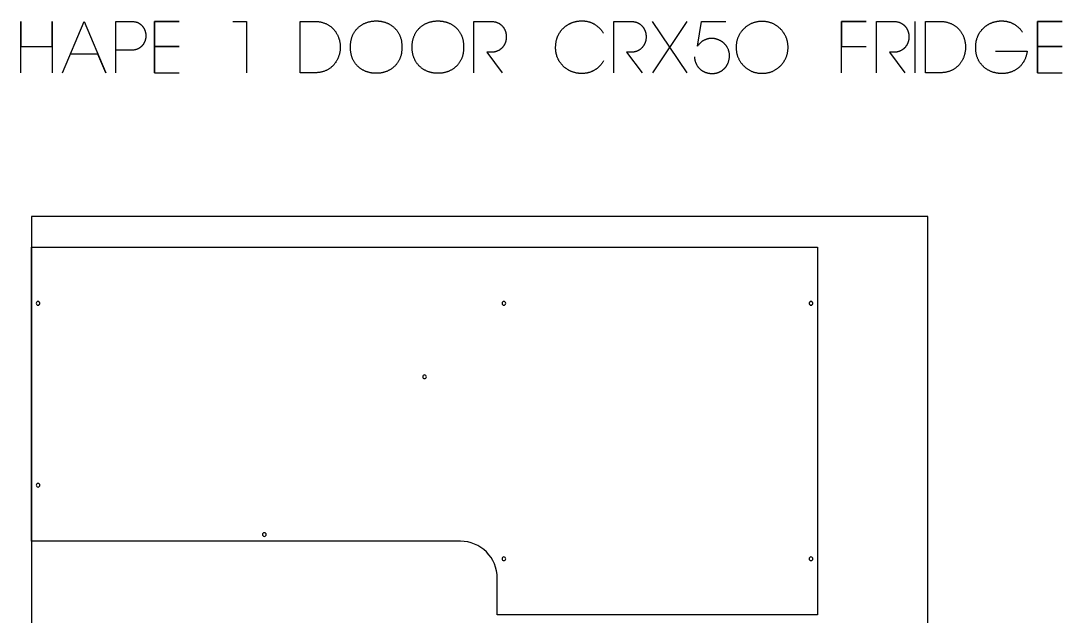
# Model space of a CAD drawing. Extents: x -767 to 5144, y -506 to 2808.
# Drawn here: x 3726 to 5144, y 1896 to 2706 of the extents above; entities that cross this region are included whole.
import ezdxf

# ---------------------------------------------------------------- set-up
doc = ezdxf.new("R2010")
doc.units = 0
doc.layers.add('LAYER_1', color=18, linetype='CONTINUOUS')
doc.layers.add('T5_LOGOLAYER_21', color=18, linetype='CONTINUOUS')

msp = doc.modelspace()

# ---------------------------------------------------------------- linework, layer by layer
at = {"layer": 'LAYER_1'}
msp.add_lwpolyline([(3740.9, 0), (4960.9, 0), (4960.9, 2440), (3740.9, 2440)], close=True, dxfattribs=at)
for points in [[(3749.9, 2324.3, 0.414214), (3747.4, 2321.8, 0.414214), (3749.9, 2319.3, 0.414214), (3752.4, 2321.8, 0.414214)], [(4383.9, 2324.3, 0.414214), (4381.4, 2321.8, 0.414214), (4383.9, 2319.3, 0.414214), (4386.4, 2321.8, 0.414214)], [(4801.9, 2324.3, 0.414214), (4799.4, 2321.8, 0.414214), (4801.9, 2319.3, 0.414214), (4804.4, 2321.8, 0.414214)], [(4275.9, 2224.3, 0.414214), (4273.4, 2221.8, 0.414214), (4275.9, 2219.3, 0.414214), (4278.4, 2221.8, 0.414214)], [(3749.9, 2076.7, 0.414214), (3747.4, 2074.2, 0.414214), (3749.9, 2071.7, 0.414214), (3752.4, 2074.2, 0.414214)], [(4057.9, 2009.5, 0.414214), (4055.4, 2007, 0.414214), (4057.9, 2004.5, 0.414214), (4060.4, 2007, 0.414214)], [(4383.9, 1976.7, 0.414214), (4381.4, 1974.2, 0.414214), (4383.9, 1971.7, 0.414214), (4386.4, 1974.2, 0.414214)], [(4801.9, 1976.7, 0.414214), (4799.4, 1974.2, 0.414214), (4801.9, 1971.7, 0.414214), (4804.4, 1974.2, 0.414214)]]:
    msp.add_lwpolyline(points, format="xyb", close=True, dxfattribs=at)
at = {"layer": 'T5_LOGOLAYER_21'}
for points in [[(3726.5, 2635.5), (3726.5, 2705.5), (3726.5, 2671.2), (3769.2, 2671.2), (3769.2, 2705.5), (3769.2, 2635.5)], [(3783.2, 2635.5), (3812.6, 2705.5), (3842, 2635.5), (3831.5, 2660.7), (3794.4, 2660.7)], [(3856, 2635.5), (3856, 2705.5), (3877, 2705.5), (3877.6, 2705.5), (3878.2, 2705.4), (3878.8, 2705.4), (3879.4, 2705.4), (3879.9, 2705.3), (3880.5, 2705.2), (3881, 2705.1), (3881.6, 2705), (3882.1, 2704.9), (3882.6, 2704.8), (3883.1, 2704.7), (3883.6, 2704.5), (3884.1, 2704.3), (3884.6, 2704.2), (3885.1, 2704), (3885.6, 2703.8), (3886, 2703.6), (3886.5, 2703.4), (3886.9, 2703.1), (3887.3, 2702.9), (3887.7, 2702.6), (3888.1, 2702.4), (3888.5, 2702.1), (3888.9, 2701.9), (3889.3, 2701.6), (3889.7, 2701.3), (3890, 2701), (3890.4, 2700.7), (3890.7, 2700.3), (3891.1, 2700), (3891.4, 2699.7), (3891.7, 2699.3), (3892, 2699), (3892.3, 2698.6), (3892.6, 2698.3), (3892.8, 2697.9), (3893.1, 2697.5), (3893.4, 2697.2), (3893.6, 2696.8), (3893.8, 2696.4), (3894.1, 2696), (3894.3, 2695.6), (3894.5, 2695.2), (3894.7, 2694.8), (3894.9, 2694.3), (3895, 2693.9), (3895.2, 2693.5), (3895.4, 2693.1), (3895.5, 2692.6), (3895.6, 2692.2), (3895.8, 2691.8), (3895.9, 2691.3), (3896, 2690.9), (3896.1, 2690.4), (3896.2, 2690), (3896.3, 2689.5), (3896.4, 2689.1), (3896.4, 2688.6), (3896.5, 2688.2), (3896.5, 2687.7), (3896.5, 2687.2), (3896.6, 2686.8), (3896.6, 2686.3), (3896.6, 2685.9), (3896.6, 2685.4), (3896.6, 2685), (3896.5, 2684.5), (3896.5, 2684), (3896.5, 2683.6), (3896.4, 2683.1), (3896.4, 2682.7), (3896.3, 2682.2), (3896.2, 2681.8), (3896.1, 2681.3), (3896, 2680.9), (3895.9, 2680.4), (3895.8, 2680), (3895.6, 2679.5), (3895.5, 2679.1), (3895.4, 2678.7), (3895.2, 2678.2), (3895, 2677.8), (3894.9, 2677.4), (3894.7, 2677), (3894.5, 2676.6), (3894.3, 2676.2), (3894.1, 2675.8), (3893.8, 2675.4), (3893.6, 2675), (3893.4, 2674.6), (3893.1, 2674.2), (3892.8, 2673.8), (3892.6, 2673.5), (3892.3, 2673.1), (3892, 2672.7), (3891.7, 2672.4), (3891.4, 2672.1), (3891.1, 2671.7), (3890.7, 2671.4), (3890.4, 2671.1), (3890, 2670.8), (3889.7, 2670.5), (3889.3, 2670.2), (3888.9, 2669.9), (3888.5, 2669.6), (3888.1, 2669.3), (3887.7, 2669.1), (3887.3, 2668.8), (3886.9, 2668.6), (3886.5, 2668.4), (3886, 2668.2), (3885.6, 2668), (3885.1, 2667.8), (3884.6, 2667.6), (3884.1, 2667.4), (3883.6, 2667.2), (3883.1, 2667.1), (3882.6, 2666.9), (3882.1, 2666.8), (3881.6, 2666.7), (3881, 2666.6), (3880.5, 2666.5), (3879.9, 2666.4), (3879.4, 2666.4), (3878.8, 2666.3), (3878.2, 2666.3), (3877.6, 2666.3), (3877, 2666.3), (3856, 2666.3)], [(3908.5, 2635.5), (3908.5, 2705.5), (3942.1, 2705.5), (3908.5, 2705.5), (3908.5, 2671.2), (3942.1, 2671.2), (3908.5, 2671.2), (3908.5, 2635.5), (3942.1, 2635.5)], [(4014.9, 2705.5), (4033.8, 2705.5), (4033.8, 2635.5)], [(4343.1, 2635.5), (4343.1, 2705.5), (4366.2, 2705.5), (4366.9, 2705.5), (4367.5, 2705.4), (4368.2, 2705.4), (4368.8, 2705.3), (4369.4, 2705.3), (4370, 2705.2), (4370.6, 2705.1), (4371.2, 2705), (4371.7, 2704.9), (4372.3, 2704.7), (4372.8, 2704.6), (4373.4, 2704.4), (4373.9, 2704.3), (4374.4, 2704.1), (4374.9, 2703.9), (4375.4, 2703.7), (4375.9, 2703.4), (4376.4, 2703.2), (4376.9, 2703), (4377.3, 2702.7), (4377.8, 2702.4), (4378.2, 2702.2), (4378.6, 2701.9), (4379, 2701.6), (4379.4, 2701.3), (4379.8, 2701), (4380.2, 2700.7), (4380.6, 2700.3), (4381, 2700), (4381.3, 2699.6), (4381.7, 2699.3), (4382, 2698.9), (4382.3, 2698.5), (4382.6, 2698.2), (4382.9, 2697.8), (4383.2, 2697.4), (4383.5, 2697), (4383.8, 2696.6), (4384, 2696.1), (4384.3, 2695.7), (4384.5, 2695.3), (4384.8, 2694.9), (4385, 2694.4), (4385.2, 2694), (4385.4, 2693.5), (4385.6, 2693.1), (4385.8, 2692.6), (4385.9, 2692.2), (4386.1, 2691.7), (4386.2, 2691.2), (4386.4, 2690.8), (4386.5, 2690.3), (4386.6, 2689.8), (4386.7, 2689.4), (4386.8, 2688.9), (4386.9, 2688.4), (4387, 2687.9), (4387.1, 2687.4), (4387.1, 2686.9), (4387.2, 2686.4), (4387.2, 2685.9), (4387.2, 2685.5), (4387.2, 2685), (4387.2, 2684.5), (4387.2, 2684), (4387.2, 2683.5), (4387.2, 2683), (4387.2, 2682.5), (4387.1, 2682), (4387.1, 2681.5), (4387, 2681), (4386.9, 2680.6), (4386.8, 2680.1), (4386.7, 2679.6), (4386.6, 2679.1), (4386.5, 2678.6), (4386.4, 2678.2), (4386.2, 2677.7), (4386.1, 2677.2), (4385.9, 2676.8), (4385.8, 2676.3), (4385.6, 2675.8), (4385.4, 2675.4), (4385.2, 2674.9), (4385, 2674.5), (4384.8, 2674.1), (4384.5, 2673.6), (4384.3, 2673.2), (4384, 2672.8), (4383.8, 2672.4), (4383.5, 2672), (4383.2, 2671.6), (4382.9, 2671.2), (4382.6, 2670.8), (4382.3, 2670.4), (4382, 2670), (4381.7, 2669.7), (4381.3, 2669.3), (4381, 2669), (4380.6, 2668.6), (4380.2, 2668.3), (4379.8, 2668), (4379.4, 2667.6), (4379, 2667.3), (4378.6, 2667), (4378.2, 2666.8), (4377.8, 2666.5), (4377.3, 2666.2), (4376.9, 2666), (4376.4, 2665.7), (4375.9, 2665.5), (4375.4, 2665.3), (4374.9, 2665.1), (4374.4, 2664.9), (4373.9, 2664.7), (4373.4, 2664.5), (4372.8, 2664.3), (4372.3, 2664.2), (4371.7, 2664.1), (4371.2, 2663.9), (4370.6, 2663.8), (4370, 2663.7), (4369.4, 2663.7), (4368.8, 2663.6), (4368.2, 2663.5), (4367.5, 2663.5), (4366.9, 2663.5), (4366.2, 2663.5), (4360.6, 2663.5), (4381.6, 2635.5)], [(4519.5, 2651.6), (4519.1, 2650.8), (4518.6, 2650.1), (4518.2, 2649.5), (4517.7, 2648.8), (4517.2, 2648.1), (4516.7, 2647.5), (4516.2, 2646.9), (4515.7, 2646.3), (4515.2, 2645.7), (4514.7, 2645.1), (4514.1, 2644.5), (4513.6, 2644), (4513, 2643.5), (4512.4, 2642.9), (4511.9, 2642.4), (4511.3, 2642), (4510.7, 2641.5), (4510.1, 2641.1), (4509.5, 2640.6), (4508.9, 2640.2), (4508.3, 2639.8), (4507.7, 2639.4), (4507.1, 2639), (4506.4, 2638.7), (4505.8, 2638.3), (4505.2, 2638), (4504.5, 2637.7), (4503.9, 2637.4), (4503.2, 2637.1), (4502.6, 2636.9), (4501.9, 2636.6), (4501.2, 2636.4), (4500.6, 2636.1), (4499.9, 2635.9), (4499.2, 2635.7), (4498.5, 2635.6), (4497.9, 2635.4), (4497.2, 2635.2), (4496.5, 2635.1), (4495.8, 2635), (4495.1, 2634.9), (4494.4, 2634.8), (4493.8, 2634.7), (4493.1, 2634.6), (4492.4, 2634.6), (4491.7, 2634.5), (4491, 2634.5), (4490.3, 2634.5), (4489.6, 2634.5), (4488.9, 2634.5), (4488.2, 2634.5), (4487.5, 2634.6), (4486.8, 2634.6), (4486.1, 2634.7), (4485.5, 2634.8), (4484.8, 2634.9), (4484.1, 2635), (4483.4, 2635.1), (4482.7, 2635.2), (4482, 2635.4), (4481.4, 2635.5), (4480.7, 2635.7), (4480, 2635.9), (4479.4, 2636), (4478.7, 2636.3), (4478, 2636.5), (4477.4, 2636.7), (4476.7, 2636.9), (4476.1, 2637.2), (4475.5, 2637.5), (4474.8, 2637.7), (4474.2, 2638), (4473.6, 2638.3), (4473, 2638.7), (4472.4, 2639), (4471.7, 2639.3), (4471.2, 2639.7), (4470.6, 2640), (4470, 2640.4), (4469.4, 2640.8), (4468.8, 2641.2), (4468.3, 2641.6), (4467.7, 2642), (4467.2, 2642.4), (4466.6, 2642.9), (4466.1, 2643.3), (4465.6, 2643.8), (4465.1, 2644.2), (4464.6, 2644.7), (4464.1, 2645.2), (4463.6, 2645.7), (4463.1, 2646.2), (4462.6, 2646.8), (4462.2, 2647.3), (4461.7, 2647.8), (4461.3, 2648.4), (4460.9, 2649), (4460.5, 2649.5), (4460.1, 2650.1), (4459.7, 2650.7), (4459.3, 2651.3), (4458.9, 2651.9), (4458.6, 2652.6), (4458.2, 2653.2), (4457.9, 2653.8), (4457.6, 2654.5), (4457.3, 2655.2), (4457, 2655.8), (4456.7, 2656.5), (4456.5, 2657.2), (4456.2, 2657.9), (4456, 2658.6), (4455.8, 2659.3), (4455.6, 2660.1), (4455.4, 2660.8), (4455.2, 2661.5), (4455.1, 2662.3), (4454.9, 2663.1), (4454.8, 2663.8), (4454.7, 2664.6), (4454.6, 2665.4), (4454.5, 2666.2), (4454.5, 2667), (4454.4, 2667.8), (4454.4, 2668.7), (4454.4, 2669.5), (4454.4, 2670.3), (4454.4, 2671.2), (4454.5, 2672), (4454.5, 2672.8), (4454.5, 2673.6), (4454.6, 2674.4), (4454.7, 2675.2), (4454.8, 2676), (4454.9, 2676.8), (4455, 2677.5), (4455.1, 2678.3), (4455.3, 2679.1), (4455.4, 2679.8), (4455.6, 2680.5), (4455.8, 2681.2), (4456, 2682), (4456.3, 2682.7), (4456.5, 2683.4), (4456.8, 2684), (4457, 2684.7), (4457.3, 2685.4), (4457.6, 2686.1), (4457.9, 2686.7), (4458.2, 2687.3), (4458.6, 2688), (4458.9, 2688.6), (4459.3, 2689.2), (4459.6, 2689.8), (4460, 2690.4), (4460.4, 2691), (4460.8, 2691.6), (4461.2, 2692.1), (4461.6, 2692.7), (4462.1, 2693.2), (4462.5, 2693.7), (4463, 2694.3), (4463.4, 2694.8), (4463.9, 2695.3), (4464.4, 2695.8), (4464.9, 2696.2), (4465.4, 2696.7), (4465.9, 2697.2), (4466.4, 2697.6), (4466.9, 2698.1), (4467.4, 2698.5), (4468, 2698.9), (4468.5, 2699.3), (4469.1, 2699.7), (4469.6, 2700.1), (4470.2, 2700.5), (4470.8, 2700.8), (4471.4, 2701.2), (4472, 2701.5), (4472.6, 2701.8), (4473.2, 2702.2), (4473.8, 2702.5), (4474.4, 2702.8), (4475, 2703), (4475.6, 2703.3), (4476.2, 2703.6), (4476.9, 2703.8), (4477.5, 2704.1), (4478.2, 2704.3), (4478.8, 2704.5), (4479.5, 2704.7), (4480.1, 2704.9), (4480.8, 2705.1), (4481.4, 2705.2), (4482.1, 2705.4), (4482.7, 2705.5), (4483.4, 2705.7), (4484.1, 2705.8), (4484.8, 2705.9), (4485.4, 2706), (4486.1, 2706), (4486.8, 2706.1), (4487.5, 2706.2), (4488.1, 2706.2), (4488.8, 2706.2), (4489.5, 2706.2), (4490.2, 2706.2), (4490.9, 2706.2), (4491.5, 2706.2), (4492.2, 2706.2), (4492.9, 2706.1), (4493.6, 2706.1), (4494.3, 2706), (4494.9, 2705.9), (4495.6, 2705.8), (4496.3, 2705.7), (4497, 2705.6), (4497.6, 2705.4), (4498.3, 2705.3), (4499, 2705.1), (4499.6, 2704.9), (4500.3, 2704.7), (4500.9, 2704.5), (4501.6, 2704.3), (4502.2, 2704), (4502.9, 2703.8), (4503.5, 2703.5), (4504.2, 2703.2), (4504.8, 2702.9), (4505.4, 2702.6), (4506.1, 2702.3), (4506.7, 2702), (4507.3, 2701.6), (4507.9, 2701.2), (4508.5, 2700.9), (4509.1, 2700.5), (4509.7, 2700), (4510.3, 2699.6), (4510.9, 2699.2), (4511.4, 2698.7), (4512, 2698.3), (4512.6, 2697.8), (4513.1, 2697.3), (4513.7, 2696.7), (4514.2, 2696.2), (4514.7, 2695.7), (4515.3, 2695.1), (4515.8, 2694.5), (4516.3, 2693.9), (4516.8, 2693.3), (4517.3, 2692.7), (4517.7, 2692.1), (4518.2, 2691.4), (4518.7, 2690.8), (4519.1, 2690.1), (4519.5, 2689.4)], [(4533.4, 2635.5), (4533.4, 2705.5), (4556.5, 2705.5), (4557.2, 2705.5), (4557.8, 2705.4), (4558.4, 2705.4), (4559, 2705.3), (4559.7, 2705.3), (4560.3, 2705.2), (4560.8, 2705.1), (4561.4, 2705), (4562, 2704.9), (4562.5, 2704.7), (4563.1, 2704.6), (4563.6, 2704.4), (4564.2, 2704.3), (4564.7, 2704.1), (4565.2, 2703.9), (4565.7, 2703.7), (4566.2, 2703.4), (4566.7, 2703.2), (4567.1, 2703), (4567.6, 2702.7), (4568, 2702.4), (4568.5, 2702.2), (4568.9, 2701.9), (4569.3, 2701.6), (4569.7, 2701.3), (4570.1, 2701), (4570.5, 2700.7), (4570.9, 2700.3), (4571.2, 2700), (4571.6, 2699.6), (4571.9, 2699.3), (4572.2, 2698.9), (4572.6, 2698.5), (4572.9, 2698.2), (4573.2, 2697.8), (4573.5, 2697.4), (4573.8, 2697), (4574, 2696.6), (4574.3, 2696.1), (4574.5, 2695.7), (4574.8, 2695.3), (4575, 2694.9), (4575.2, 2694.4), (4575.4, 2694), (4575.6, 2693.5), (4575.8, 2693.1), (4576, 2692.6), (4576.2, 2692.2), (4576.3, 2691.7), (4576.5, 2691.2), (4576.6, 2690.8), (4576.8, 2690.3), (4576.9, 2689.8), (4577, 2689.4), (4577.1, 2688.9), (4577.2, 2688.4), (4577.2, 2687.9), (4577.3, 2687.4), (4577.4, 2686.9), (4577.4, 2686.4), (4577.5, 2685.9), (4577.5, 2685.5), (4577.5, 2685), (4577.5, 2684.5), (4577.5, 2684), (4577.5, 2683.5), (4577.5, 2683), (4577.4, 2682.5), (4577.4, 2682), (4577.3, 2681.5), (4577.2, 2681), (4577.2, 2680.6), (4577.1, 2680.1), (4577, 2679.6), (4576.9, 2679.1), (4576.8, 2678.6), (4576.6, 2678.2), (4576.5, 2677.7), (4576.3, 2677.2), (4576.2, 2676.8), (4576, 2676.3), (4575.8, 2675.8), (4575.6, 2675.4), (4575.4, 2674.9), (4575.2, 2674.5), (4575, 2674.1), (4574.8, 2673.6), (4574.5, 2673.2), (4574.3, 2672.8), (4574, 2672.4), (4573.8, 2672), (4573.5, 2671.6), (4573.2, 2671.2), (4572.9, 2670.8), (4572.6, 2670.4), (4572.2, 2670), (4571.9, 2669.7), (4571.6, 2669.3), (4571.2, 2669), (4570.9, 2668.6), (4570.5, 2668.3), (4570.1, 2668), (4569.7, 2667.6), (4569.3, 2667.3), (4568.9, 2667), (4568.5, 2666.8), (4568, 2666.5), (4567.6, 2666.2), (4567.1, 2666), (4566.7, 2665.7), (4566.2, 2665.5), (4565.7, 2665.3), (4565.2, 2665.1), (4564.7, 2664.9), (4564.2, 2664.7), (4563.6, 2664.5), (4563.1, 2664.3), (4562.5, 2664.2), (4562, 2664.1), (4561.4, 2663.9), (4560.8, 2663.8), (4560.3, 2663.7), (4559.7, 2663.7), (4559, 2663.6), (4558.4, 2663.5), (4557.8, 2663.5), (4557.2, 2663.5), (4556.5, 2663.5), (4550.9, 2663.5), (4571.9, 2635.5)], [(4585.9, 2705.5), (4632.8, 2635.5)], [(4586.6, 2635.5), (4633.5, 2705.5)], [(4643.3, 2657.2), (4643.3, 2656.5), (4643.4, 2655.9), (4643.5, 2655.3), (4643.5, 2654.7), (4643.6, 2654.1), (4643.7, 2653.5), (4643.8, 2652.9), (4644, 2652.3), (4644.1, 2651.8), (4644.3, 2651.2), (4644.4, 2650.7), (4644.6, 2650.1), (4644.8, 2649.6), (4645, 2649.1), (4645.2, 2648.6), (4645.4, 2648.1), (4645.6, 2647.6), (4645.9, 2647.1), (4646.1, 2646.6), (4646.4, 2646.1), (4646.7, 2645.7), (4646.9, 2645.2), (4647.2, 2644.8), (4647.5, 2644.4), (4647.8, 2643.9), (4648.1, 2643.5), (4648.5, 2643.1), (4648.8, 2642.7), (4649.1, 2642.3), (4649.5, 2642), (4649.8, 2641.6), (4650.2, 2641.2), (4650.6, 2640.9), (4650.9, 2640.5), (4651.3, 2640.2), (4651.7, 2639.9), (4652.1, 2639.6), (4652.5, 2639.3), (4652.9, 2639), (4653.3, 2638.7), (4653.8, 2638.4), (4654.2, 2638.1), (4654.6, 2637.9), (4655.1, 2637.6), (4655.5, 2637.4), (4656, 2637.2), (4656.4, 2636.9), (4656.9, 2636.7), (4657.3, 2636.5), (4657.8, 2636.3), (4658.3, 2636.1), (4658.7, 2636), (4659.2, 2635.8), (4659.7, 2635.7), (4660.2, 2635.5), (4660.6, 2635.4), (4661.1, 2635.3), (4661.6, 2635.1), (4662.1, 2635), (4662.6, 2634.9), (4663.1, 2634.8), (4663.6, 2634.8), (4664.1, 2634.7), (4664.6, 2634.6), (4665.1, 2634.6), (4665.6, 2634.6), (4666.1, 2634.5), (4666.6, 2634.5), (4667.1, 2634.5), (4667.6, 2634.5), (4668.1, 2634.5), (4668.6, 2634.5), (4669.1, 2634.6), (4669.6, 2634.6), (4670.1, 2634.7), (4670.6, 2634.7), (4671.1, 2634.8), (4671.6, 2634.9), (4672.1, 2635), (4672.6, 2635.1), (4673.1, 2635.2), (4673.6, 2635.3), (4674.1, 2635.4), (4674.5, 2635.6), (4675, 2635.7), (4675.5, 2635.9), (4676, 2636.1), (4676.4, 2636.3), (4676.9, 2636.5), (4677.4, 2636.7), (4677.8, 2636.9), (4678.3, 2637.1), (4678.7, 2637.3), (4679.2, 2637.6), (4679.6, 2637.8), (4680.1, 2638.1), (4680.5, 2638.4), (4680.9, 2638.7), (4681.3, 2639), (4681.7, 2639.3), (4682.1, 2639.6), (4682.5, 2639.9), (4682.9, 2640.3), (4683.3, 2640.6), (4683.7, 2641), (4684.1, 2641.3), (4684.4, 2641.7), (4684.8, 2642.1), (4685.2, 2642.5), (4685.5, 2642.9), (4685.8, 2643.4), (4686.2, 2643.8), (4686.5, 2644.3), (4686.8, 2644.7), (4687.1, 2645.2), (4687.4, 2645.7), (4687.7, 2646.1), (4687.9, 2646.7), (4688.2, 2647.2), (4688.5, 2647.7), (4688.7, 2648.2), (4688.9, 2648.8), (4689.2, 2649.3), (4689.4, 2649.9), (4689.6, 2650.5), (4689.8, 2651.1), (4689.9, 2651.7), (4690.1, 2652.3), (4690.3, 2652.9), (4690.4, 2653.5), (4690.5, 2654.1), (4690.6, 2654.7), (4690.7, 2655.2), (4690.8, 2655.8), (4690.9, 2656.4), (4690.9, 2657), (4690.9, 2657.5), (4691, 2658.1), (4691, 2658.7), (4691, 2659.2), (4691, 2659.8), (4690.9, 2660.3), (4690.9, 2660.9), (4690.8, 2661.4), (4690.8, 2661.9), (4690.7, 2662.5), (4690.6, 2663), (4690.5, 2663.5), (4690.4, 2664), (4690.3, 2664.5), (4690.1, 2665), (4690, 2665.5), (4689.8, 2666), (4689.7, 2666.5), (4689.5, 2667), (4689.3, 2667.5), (4689.1, 2667.9), (4688.9, 2668.4), (4688.7, 2668.8), (4688.4, 2669.3), (4688.2, 2669.7), (4688, 2670.2), (4687.7, 2670.6), (4687.4, 2671), (4687.2, 2671.4), (4686.9, 2671.8), (4686.6, 2672.3), (4686.3, 2672.6), (4686, 2673), (4685.7, 2673.4), (4685.3, 2673.8), (4685, 2674.2), (4684.7, 2674.5), (4684.3, 2674.9), (4684, 2675.2), (4683.6, 2675.6), (4683.2, 2675.9), (4682.9, 2676.2), (4682.5, 2676.6), (4682.1, 2676.9), (4681.7, 2677.2), (4681.3, 2677.5), (4680.9, 2677.7), (4680.5, 2678), (4680.1, 2678.3), (4679.7, 2678.6), (4679.2, 2678.8), (4678.8, 2679.1), (4678.4, 2679.3), (4677.9, 2679.5), (4677.5, 2679.7), (4677, 2680), (4676.6, 2680.2), (4676.1, 2680.3), (4675.7, 2680.5), (4675.2, 2680.7), (4674.7, 2680.9), (4674.3, 2681), (4673.8, 2681.2), (4673.3, 2681.3), (4672.8, 2681.5), (4672.4, 2681.6), (4671.9, 2681.7), (4671.4, 2681.8), (4670.9, 2681.9), (4670.4, 2682), (4669.9, 2682), (4669.4, 2682.1), (4668.9, 2682.1), (4668.4, 2682.2), (4667.9, 2682.2), (4667.5, 2682.2), (4667, 2682.3), (4666.5, 2682.3), (4666, 2682.2), (4665.5, 2682.2), (4665, 2682.2), (4664.5, 2682.2), (4664, 2682.1), (4663.5, 2682), (4663, 2682), (4662.5, 2681.9), (4662, 2681.8), (4661.5, 2681.7), (4661, 2681.6), (4660.5, 2681.4), (4660, 2681.3), (4659.6, 2681.1), (4659.1, 2681), (4658.6, 2680.8), (4658.1, 2680.6), (4657.6, 2680.4), (4657.2, 2680.2), (4656.7, 2680), (4656.2, 2679.7), (4655.8, 2679.5), (4655.3, 2679.2), (4654.9, 2679), (4654.4, 2678.7), (4654, 2678.4), (4653.5, 2678.1), (4653.1, 2677.7), (4652.6, 2677.4), (4652.2, 2677.1), (4651.8, 2676.7), (4651.4, 2676.3), (4651, 2675.9), (4650.6, 2675.5), (4650.1, 2675.1), (4649.8, 2674.7), (4649.4, 2674.3), (4649, 2673.8), (4648.6, 2673.3), (4648.2, 2672.9), (4647.9, 2672.4), (4647.5, 2671.9), (4653.1, 2705.5), (4686, 2705.5)], [(4843.5, 2635.5), (4843.5, 2705.5), (4877.1, 2705.5), (4843.5, 2705.5), (4843.5, 2671.2), (4877.1, 2671.2)], [(4891.1, 2635.5), (4891.1, 2705.5), (4914.2, 2705.5), (4914.9, 2705.5), (4915.5, 2705.4), (4916.1, 2705.4), (4916.7, 2705.3), (4917.4, 2705.3), (4918, 2705.2), (4918.5, 2705.1), (4919.1, 2705), (4919.7, 2704.9), (4920.2, 2704.7), (4920.8, 2704.6), (4921.3, 2704.4), (4921.9, 2704.3), (4922.4, 2704.1), (4922.9, 2703.9), (4923.4, 2703.7), (4923.9, 2703.4), (4924.4, 2703.2), (4924.8, 2703), (4925.3, 2702.7), (4925.7, 2702.4), (4926.2, 2702.2), (4926.6, 2701.9), (4927, 2701.6), (4927.4, 2701.3), (4927.8, 2701), (4928.2, 2700.7), (4928.6, 2700.3), (4928.9, 2700), (4929.3, 2699.6), (4929.6, 2699.3), (4929.9, 2698.9), (4930.3, 2698.5), (4930.6, 2698.2), (4930.9, 2697.8), (4931.2, 2697.4), (4931.5, 2697), (4931.7, 2696.6), (4932, 2696.1), (4932.2, 2695.7), (4932.5, 2695.3), (4932.7, 2694.9), (4932.9, 2694.4), (4933.1, 2694), (4933.3, 2693.5), (4933.5, 2693.1), (4933.7, 2692.6), (4933.9, 2692.2), (4934, 2691.7), (4934.2, 2691.2), (4934.3, 2690.8), (4934.5, 2690.3), (4934.6, 2689.8), (4934.7, 2689.4), (4934.8, 2688.9), (4934.9, 2688.4), (4934.9, 2687.9), (4935, 2687.4), (4935.1, 2686.9), (4935.1, 2686.4), (4935.2, 2685.9), (4935.2, 2685.5), (4935.2, 2685), (4935.2, 2684.5), (4935.2, 2684), (4935.2, 2683.5), (4935.2, 2683), (4935.1, 2682.5), (4935.1, 2682), (4935, 2681.5), (4934.9, 2681), (4934.9, 2680.6), (4934.8, 2680.1), (4934.7, 2679.6), (4934.6, 2679.1), (4934.5, 2678.6), (4934.3, 2678.2), (4934.2, 2677.7), (4934, 2677.2), (4933.9, 2676.8), (4933.7, 2676.3), (4933.5, 2675.8), (4933.3, 2675.4), (4933.1, 2674.9), (4932.9, 2674.5), (4932.7, 2674.1), (4932.5, 2673.6), (4932.2, 2673.2), (4932, 2672.8), (4931.7, 2672.4), (4931.5, 2672), (4931.2, 2671.6), (4930.9, 2671.2), (4930.6, 2670.8), (4930.3, 2670.4), (4929.9, 2670), (4929.6, 2669.7), (4929.3, 2669.3), (4928.9, 2669), (4928.6, 2668.6), (4928.2, 2668.3), (4927.8, 2668), (4927.4, 2667.6), (4927, 2667.3), (4926.6, 2667), (4926.2, 2666.8), (4925.7, 2666.5), (4925.3, 2666.2), (4924.8, 2666), (4924.4, 2665.7), (4923.9, 2665.5), (4923.4, 2665.3), (4922.9, 2665.1), (4922.4, 2664.9), (4921.9, 2664.7), (4921.3, 2664.5), (4920.8, 2664.3), (4920.2, 2664.2), (4919.7, 2664.1), (4919.1, 2663.9), (4918.5, 2663.8), (4918, 2663.7), (4917.4, 2663.7), (4916.7, 2663.6), (4916.1, 2663.5), (4915.5, 2663.5), (4914.9, 2663.5), (4914.2, 2663.5), (4908.6, 2663.5), (4929.6, 2635.5)], [(4943.6, 2635.5), (4943.6, 2705.5)], [(5052.8, 2664.9), (5096.2, 2664.9), (5096, 2663.8), (5095.8, 2662.8), (5095.6, 2661.8), (5095.4, 2660.9), (5095.2, 2659.9), (5094.9, 2659), (5094.6, 2658), (5094.3, 2657.1), (5094, 2656.2), (5093.7, 2655.4), (5093.3, 2654.5), (5093, 2653.7), (5092.6, 2652.9), (5092.2, 2652.1), (5091.8, 2651.3), (5091.3, 2650.6), (5090.9, 2649.8), (5090.4, 2649.1), (5089.9, 2648.4), (5089.4, 2647.7), (5088.9, 2647), (5088.4, 2646.4), (5087.8, 2645.7), (5087.3, 2645.1), (5086.7, 2644.5), (5086.1, 2643.9), (5085.5, 2643.4), (5084.9, 2642.8), (5084.3, 2642.3), (5083.7, 2641.8), (5083, 2641.3), (5082.4, 2640.8), (5081.7, 2640.4), (5081.1, 2639.9), (5080.4, 2639.5), (5079.7, 2639.1), (5079, 2638.7), (5078.3, 2638.3), (5077.6, 2638), (5076.8, 2637.6), (5076.1, 2637.3), (5075.4, 2637), (5074.6, 2636.7), (5073.9, 2636.5), (5073.1, 2636.2), (5072.4, 2636), (5071.6, 2635.8), (5070.8, 2635.5), (5070, 2635.4), (5069.3, 2635.2), (5068.5, 2635), (5067.7, 2634.9), (5066.9, 2634.8), (5066.1, 2634.7), (5065.3, 2634.6), (5064.5, 2634.5), (5063.7, 2634.5), (5062.9, 2634.4), (5062.1, 2634.4), (5061.3, 2634.4), (5060.5, 2634.4), (5059.7, 2634.5), (5058.9, 2634.5), (5058.1, 2634.6), (5057.3, 2634.7), (5056.6, 2634.8), (5055.8, 2634.9), (5055, 2635), (5054.2, 2635.1), (5053.4, 2635.3), (5052.6, 2635.5), (5051.9, 2635.7), (5051.1, 2635.9), (5050.3, 2636.1), (5049.6, 2636.4), (5048.8, 2636.6), (5048, 2636.9), (5047.3, 2637.2), (5046.6, 2637.5), (5045.8, 2637.8), (5045.1, 2638.1), (5044.4, 2638.5), (5043.7, 2638.9), (5043, 2639.2), (5042.3, 2639.6), (5041.6, 2640.1), (5041, 2640.5), (5040.3, 2640.9), (5039.6, 2641.4), (5039, 2641.9), (5038.4, 2642.4), (5037.8, 2642.9), (5037.2, 2643.4), (5036.6, 2643.9), (5036, 2644.5), (5035.4, 2645.1), (5034.9, 2645.6), (5034.3, 2646.2), (5033.8, 2646.9), (5033.3, 2647.5), (5032.8, 2648.1), (5032.3, 2648.8), (5031.8, 2649.5), (5031.4, 2650.2), (5030.9, 2650.9), (5030.5, 2651.6), (5030.1, 2652.3), (5029.7, 2653.1), (5029.3, 2653.8), (5029, 2654.6), (5028.7, 2655.4), (5028.3, 2656.2), (5028.1, 2657), (5027.8, 2657.9), (5027.5, 2658.7), (5027.3, 2659.6), (5027.1, 2660.5), (5026.9, 2661.4), (5026.7, 2662.3), (5026.5, 2663.2), (5026.4, 2664.2), (5026.3, 2665.1), (5026.2, 2666.1), (5026.2, 2667.1), (5026.1, 2668.1), (5026.1, 2669.1), (5026.1, 2670.1), (5026.2, 2671.2), (5026.2, 2672), (5026.2, 2672.8), (5026.2, 2673.6), (5026.3, 2674.3), (5026.3, 2675.1), (5026.4, 2675.9), (5026.5, 2676.6), (5026.6, 2677.4), (5026.8, 2678.1), (5026.9, 2678.8), (5027.1, 2679.6), (5027.2, 2680.3), (5027.4, 2681), (5027.6, 2681.7), (5027.8, 2682.4), (5028.1, 2683.1), (5028.3, 2683.7), (5028.6, 2684.4), (5028.8, 2685.1), (5029.1, 2685.7), (5029.4, 2686.3), (5029.7, 2687), (5030, 2687.6), (5030.3, 2688.2), (5030.7, 2688.8), (5031, 2689.4), (5031.4, 2690), (5031.8, 2690.6), (5032.1, 2691.1), (5032.5, 2691.7), (5032.9, 2692.2), (5033.3, 2692.8), (5033.8, 2693.3), (5034.2, 2693.8), (5034.6, 2694.3), (5035.1, 2694.8), (5035.6, 2695.3), (5036, 2695.8), (5036.5, 2696.3), (5037, 2696.7), (5037.5, 2697.2), (5038, 2697.6), (5038.5, 2698), (5039, 2698.5), (5039.5, 2698.9), (5040.1, 2699.3), (5040.6, 2699.7), (5041.2, 2700), (5041.7, 2700.4), (5042.3, 2700.8), (5042.9, 2701.1), (5043.4, 2701.4), (5044, 2701.8), (5044.6, 2702.1), (5045.2, 2702.4), (5045.8, 2702.7), (5046.4, 2702.9), (5047, 2703.2), (5047.6, 2703.5), (5048.2, 2703.7), (5048.8, 2704), (5049.5, 2704.2), (5050.1, 2704.4), (5050.7, 2704.6), (5051.4, 2704.8), (5052, 2705), (5052.7, 2705.1), (5053.3, 2705.3), (5053.9, 2705.4), (5054.6, 2705.5), (5055.3, 2705.7), (5055.9, 2705.8), (5056.6, 2705.9), (5057.2, 2706), (5057.9, 2706), (5058.5, 2706.1), (5059.2, 2706.1), (5059.9, 2706.2), (5060.5, 2706.2), (5061.2, 2706.2), (5061.9, 2706.2), (5062.5, 2706.2), (5063.2, 2706.1), (5063.9, 2706.1), (5064.5, 2706), (5065.2, 2706), (5065.9, 2705.9), (5066.5, 2705.8), (5067.2, 2705.7), (5067.8, 2705.6), (5068.5, 2705.5), (5069.2, 2705.3), (5069.8, 2705.1), (5070.5, 2705), (5071.1, 2704.8), (5071.8, 2704.6), (5072.4, 2704.4), (5073, 2704.2), (5073.7, 2703.9), (5074.3, 2703.7), (5074.9, 2703.4), (5075.6, 2703.1), (5076.2, 2702.8), (5076.8, 2702.5), (5077.4, 2702.2), (5078, 2701.9), (5078.6, 2701.5), (5079.2, 2701.1), (5079.8, 2700.8), (5080.4, 2700.4), (5081, 2700), (5081.6, 2699.5), (5082.2, 2699.1), (5082.7, 2698.6), (5083.3, 2698.2), (5083.8, 2697.7), (5084.4, 2697.2), (5084.9, 2696.7), (5085.4, 2696.2), (5086, 2695.6), (5086.5, 2695.1), (5087, 2694.5), (5087.5, 2693.9), (5088, 2693.3), (5088.5, 2692.7), (5088.9, 2692.1), (5089.4, 2691.4), (5089.9, 2690.8)], [(5110.2, 2635.5), (5110.2, 2705.5), (5143.8, 2705.5), (5110.2, 2705.5), (5110.2, 2671.2), (5143.8, 2671.2), (5110.2, 2671.2), (5110.2, 2635.5), (5143.8, 2635.5)]]:
    msp.add_lwpolyline(points, dxfattribs=at)
for points in [[(4106.6, 2635.5), (4106.6, 2705.5), (4126.2, 2705.5), (4127.3, 2705.5), (4128.3, 2705.4), (4129.4, 2705.4), (4130.4, 2705.3), (4131.4, 2705.2), (4132.4, 2705), (4133.4, 2704.9), (4134.4, 2704.7), (4135.3, 2704.5), (4136.3, 2704.3), (4137.2, 2704), (4138.1, 2703.7), (4139, 2703.4), (4139.8, 2703.1), (4140.7, 2702.8), (4141.5, 2702.5), (4142.3, 2702.1), (4143.1, 2701.7), (4143.9, 2701.3), (4144.6, 2700.9), (4145.4, 2700.4), (4146.1, 2700), (4146.8, 2699.5), (4147.5, 2699), (4148.2, 2698.5), (4148.8, 2698), (4149.5, 2697.4), (4150.1, 2696.9), (4150.7, 2696.3), (4151.3, 2695.7), (4151.9, 2695.1), (4152.4, 2694.5), (4153, 2693.9), (4153.5, 2693.3), (4154, 2692.6), (4154.5, 2692), (4155, 2691.3), (4155.4, 2690.6), (4155.8, 2689.9), (4156.3, 2689.2), (4156.7, 2688.5), (4157.1, 2687.8), (4157.4, 2687.1), (4157.8, 2686.3), (4158.1, 2685.6), (4158.4, 2684.8), (4158.7, 2684.1), (4159, 2683.3), (4159.3, 2682.5), (4159.5, 2681.8), (4159.7, 2681), (4160, 2680.2), (4160.2, 2679.4), (4160.3, 2678.6), (4160.5, 2677.8), (4160.6, 2677), (4160.8, 2676.2), (4160.9, 2675.4), (4161, 2674.6), (4161, 2673.7), (4161.1, 2672.9), (4161.2, 2672.1), (4161.2, 2671.3), (4161.2, 2670.5), (4161.2, 2669.6), (4161.2, 2668.8), (4161.1, 2668), (4161, 2667.2), (4161, 2666.4), (4160.9, 2665.6), (4160.8, 2664.7), (4160.6, 2663.9), (4160.5, 2663.1), (4160.3, 2662.3), (4160.2, 2661.5), (4160, 2660.7), (4159.7, 2660), (4159.5, 2659.2), (4159.3, 2658.4), (4159, 2657.6), (4158.7, 2656.9), (4158.4, 2656.1), (4158.1, 2655.3), (4157.8, 2654.6), (4157.4, 2653.9), (4157.1, 2653.1), (4156.7, 2652.4), (4156.3, 2651.7), (4155.8, 2651), (4155.4, 2650.3), (4155, 2649.6), (4154.5, 2649), (4154, 2648.3), (4153.5, 2647.7), (4153, 2647), (4152.4, 2646.4), (4151.9, 2645.8), (4151.3, 2645.2), (4150.7, 2644.6), (4150.1, 2644.1), (4149.5, 2643.5), (4148.8, 2643), (4148.2, 2642.4), (4147.5, 2641.9), (4146.8, 2641.4), (4146.1, 2641), (4145.4, 2640.5), (4144.6, 2640.1), (4143.9, 2639.6), (4143.1, 2639.2), (4142.3, 2638.8), (4141.5, 2638.5), (4140.7, 2638.1), (4139.8, 2637.8), (4139, 2637.5), (4138.1, 2637.2), (4137.2, 2636.9), (4136.3, 2636.7), (4135.3, 2636.5), (4134.4, 2636.3), (4133.4, 2636.1), (4132.4, 2635.9), (4131.4, 2635.8), (4130.4, 2635.7), (4129.4, 2635.6), (4128.3, 2635.5), (4127.3, 2635.5), (4126.2, 2635.5)], [(4245.1, 2669.8), (4245.1, 2668.7), (4245.1, 2667.6), (4245, 2666.6), (4244.9, 2665.5), (4244.8, 2664.5), (4244.7, 2663.5), (4244.5, 2662.5), (4244.4, 2661.6), (4244.1, 2660.6), (4243.9, 2659.7), (4243.7, 2658.8), (4243.4, 2657.9), (4243.1, 2657), (4242.8, 2656.1), (4242.5, 2655.3), (4242.1, 2654.5), (4241.8, 2653.6), (4241.4, 2652.9), (4241, 2652.1), (4240.5, 2651.3), (4240.1, 2650.6), (4239.6, 2649.8), (4239.2, 2649.1), (4238.7, 2648.4), (4238.2, 2647.8), (4237.6, 2647.1), (4237.1, 2646.5), (4236.6, 2645.8), (4236, 2645.2), (4235.4, 2644.6), (4234.8, 2644.1), (4234.2, 2643.5), (4233.6, 2643), (4232.9, 2642.5), (4232.3, 2642), (4231.6, 2641.5), (4231, 2641), (4230.3, 2640.5), (4229.6, 2640.1), (4228.9, 2639.7), (4228.2, 2639.3), (4227.5, 2638.9), (4226.7, 2638.5), (4226, 2638.2), (4225.3, 2637.9), (4224.5, 2637.5), (4223.8, 2637.2), (4223, 2637), (4222.2, 2636.7), (4221.4, 2636.4), (4220.7, 2636.2), (4219.9, 2636), (4219.1, 2635.8), (4218.3, 2635.6), (4217.5, 2635.5), (4216.7, 2635.3), (4215.9, 2635.2), (4215, 2635.1), (4214.2, 2635), (4213.4, 2634.9), (4212.6, 2634.8), (4211.8, 2634.8), (4211, 2634.8), (4210.1, 2634.8), (4209.3, 2634.8), (4208.5, 2634.8), (4207.7, 2634.8), (4206.9, 2634.9), (4206, 2635), (4205.2, 2635.1), (4204.4, 2635.2), (4203.6, 2635.3), (4202.8, 2635.5), (4202, 2635.6), (4201.2, 2635.8), (4200.4, 2636), (4199.6, 2636.2), (4198.8, 2636.4), (4198.1, 2636.7), (4197.3, 2637), (4196.5, 2637.2), (4195.8, 2637.5), (4195, 2637.9), (4194.3, 2638.2), (4193.5, 2638.5), (4192.8, 2638.9), (4192.1, 2639.3), (4191.4, 2639.7), (4190.7, 2640.1), (4190, 2640.5), (4189.3, 2641), (4188.6, 2641.5), (4188, 2642), (4187.3, 2642.5), (4186.7, 2643), (4186.1, 2643.5), (4185.5, 2644.1), (4184.9, 2644.6), (4184.3, 2645.2), (4183.7, 2645.8), (4183.2, 2646.5), (4182.6, 2647.1), (4182.1, 2647.8), (4181.6, 2648.4), (4181.1, 2649.1), (4180.6, 2649.8), (4180.2, 2650.6), (4179.7, 2651.3), (4179.3, 2652.1), (4178.9, 2652.9), (4178.5, 2653.6), (4178.1, 2654.5), (4177.8, 2655.3), (4177.5, 2656.1), (4177.2, 2657), (4176.9, 2657.9), (4176.6, 2658.8), (4176.4, 2659.7), (4176.1, 2660.6), (4175.9, 2661.6), (4175.7, 2662.5), (4175.6, 2663.5), (4175.5, 2664.5), (4175.3, 2665.5), (4175.3, 2666.6), (4175.2, 2667.6), (4175.2, 2668.7), (4175.1, 2669.8), (4175.1, 2671.2), (4175.2, 2672.3), (4175.2, 2673.3), (4175.3, 2674.4), (4175.3, 2675.4), (4175.5, 2676.4), (4175.6, 2677.4), (4175.7, 2678.4), (4175.9, 2679.4), (4176.1, 2680.3), (4176.4, 2681.3), (4176.6, 2682.2), (4176.9, 2683.1), (4177.2, 2683.9), (4177.5, 2684.8), (4177.8, 2685.7), (4178.1, 2686.5), (4178.5, 2687.3), (4178.9, 2688.1), (4179.3, 2688.9), (4179.7, 2689.6), (4180.2, 2690.4), (4180.6, 2691.1), (4181.1, 2691.8), (4181.6, 2692.5), (4182.1, 2693.2), (4182.6, 2693.8), (4183.2, 2694.5), (4183.7, 2695.1), (4184.3, 2695.7), (4184.9, 2696.3), (4185.5, 2696.9), (4186.1, 2697.4), (4186.7, 2698), (4187.3, 2698.5), (4188, 2699), (4188.6, 2699.5), (4189.3, 2699.9), (4190, 2700.4), (4190.7, 2700.8), (4191.4, 2701.2), (4192.1, 2701.6), (4192.8, 2702), (4193.5, 2702.4), (4194.3, 2702.8), (4195, 2703.1), (4195.8, 2703.4), (4196.5, 2703.7), (4197.3, 2704), (4198.1, 2704.2), (4198.8, 2704.5), (4199.6, 2704.7), (4200.4, 2704.9), (4201.2, 2705.1), (4202, 2705.3), (4202.8, 2705.5), (4203.6, 2705.6), (4204.4, 2705.8), (4205.2, 2705.9), (4206, 2706), (4206.9, 2706), (4207.7, 2706.1), (4208.5, 2706.1), (4209.3, 2706.2), (4210.1, 2706.2), (4211, 2706.2), (4211.8, 2706.1), (4212.6, 2706.1), (4213.4, 2706), (4214.2, 2706), (4215, 2705.9), (4215.9, 2705.8), (4216.7, 2705.6), (4217.5, 2705.5), (4218.3, 2705.3), (4219.1, 2705.1), (4219.9, 2704.9), (4220.7, 2704.7), (4221.4, 2704.5), (4222.2, 2704.2), (4223, 2704), (4223.8, 2703.7), (4224.5, 2703.4), (4225.3, 2703.1), (4226, 2702.8), (4226.7, 2702.4), (4227.5, 2702), (4228.2, 2701.6), (4228.9, 2701.2), (4229.6, 2700.8), (4230.3, 2700.4), (4231, 2699.9), (4231.6, 2699.5), (4232.3, 2699), (4232.9, 2698.5), (4233.6, 2698), (4234.2, 2697.4), (4234.8, 2696.9), (4235.4, 2696.3), (4236, 2695.7), (4236.6, 2695.1), (4237.1, 2694.5), (4237.6, 2693.8), (4238.2, 2693.2), (4238.7, 2692.5), (4239.2, 2691.8), (4239.6, 2691.1), (4240.1, 2690.4), (4240.5, 2689.6), (4241, 2688.9), (4241.4, 2688.1), (4241.8, 2687.3), (4242.1, 2686.5), (4242.5, 2685.7), (4242.8, 2684.8), (4243.1, 2683.9), (4243.4, 2683.1), (4243.7, 2682.2), (4243.9, 2681.3), (4244.1, 2680.3), (4244.4, 2679.4), (4244.5, 2678.4), (4244.7, 2677.4), (4244.8, 2676.4), (4244.9, 2675.4), (4245, 2674.4), (4245.1, 2673.3), (4245.1, 2672.3), (4245.1, 2671.2)], [(4329.1, 2669.8), (4329.1, 2668.7), (4329.1, 2667.6), (4329, 2666.6), (4328.9, 2665.5), (4328.8, 2664.5), (4328.7, 2663.5), (4328.5, 2662.5), (4328.4, 2661.6), (4328.1, 2660.6), (4327.9, 2659.7), (4327.7, 2658.8), (4327.4, 2657.9), (4327.1, 2657), (4326.8, 2656.1), (4326.5, 2655.3), (4326.1, 2654.5), (4325.8, 2653.6), (4325.4, 2652.9), (4325, 2652.1), (4324.5, 2651.3), (4324.1, 2650.6), (4323.6, 2649.8), (4323.2, 2649.1), (4322.7, 2648.4), (4322.2, 2647.8), (4321.6, 2647.1), (4321.1, 2646.5), (4320.6, 2645.8), (4320, 2645.2), (4319.4, 2644.6), (4318.8, 2644.1), (4318.2, 2643.5), (4317.6, 2643), (4316.9, 2642.5), (4316.3, 2642), (4315.6, 2641.5), (4315, 2641), (4314.3, 2640.5), (4313.6, 2640.1), (4312.9, 2639.7), (4312.2, 2639.3), (4311.5, 2638.9), (4310.7, 2638.5), (4310, 2638.2), (4309.3, 2637.9), (4308.5, 2637.5), (4307.8, 2637.2), (4307, 2637), (4306.2, 2636.7), (4305.4, 2636.4), (4304.7, 2636.2), (4303.9, 2636), (4303.1, 2635.8), (4302.3, 2635.6), (4301.5, 2635.5), (4300.7, 2635.3), (4299.9, 2635.2), (4299, 2635.1), (4298.2, 2635), (4297.4, 2634.9), (4296.6, 2634.8), (4295.8, 2634.8), (4295, 2634.8), (4294.1, 2634.8), (4293.3, 2634.8), (4292.5, 2634.8), (4291.7, 2634.8), (4290.9, 2634.9), (4290, 2635), (4289.2, 2635.1), (4288.4, 2635.2), (4287.6, 2635.3), (4286.8, 2635.5), (4286, 2635.6), (4285.2, 2635.8), (4284.4, 2636), (4283.6, 2636.2), (4282.8, 2636.4), (4282.1, 2636.7), (4281.3, 2637), (4280.5, 2637.2), (4279.8, 2637.5), (4279, 2637.9), (4278.3, 2638.2), (4277.5, 2638.5), (4276.8, 2638.9), (4276.1, 2639.3), (4275.4, 2639.7), (4274.7, 2640.1), (4274, 2640.5), (4273.3, 2641), (4272.6, 2641.5), (4272, 2642), (4271.3, 2642.5), (4270.7, 2643), (4270.1, 2643.5), (4269.5, 2644.1), (4268.9, 2644.6), (4268.3, 2645.2), (4267.7, 2645.8), (4267.2, 2646.5), (4266.6, 2647.1), (4266.1, 2647.8), (4265.6, 2648.4), (4265.1, 2649.1), (4264.6, 2649.8), (4264.2, 2650.6), (4263.7, 2651.3), (4263.3, 2652.1), (4262.9, 2652.9), (4262.5, 2653.6), (4262.1, 2654.5), (4261.8, 2655.3), (4261.5, 2656.1), (4261.2, 2657), (4260.9, 2657.9), (4260.6, 2658.8), (4260.4, 2659.7), (4260.1, 2660.6), (4259.9, 2661.6), (4259.7, 2662.5), (4259.6, 2663.5), (4259.5, 2664.5), (4259.3, 2665.5), (4259.3, 2666.6), (4259.2, 2667.6), (4259.2, 2668.7), (4259.1, 2669.8), (4259.1, 2671.2), (4259.2, 2672.3), (4259.2, 2673.3), (4259.3, 2674.4), (4259.3, 2675.4), (4259.5, 2676.4), (4259.6, 2677.4), (4259.7, 2678.4), (4259.9, 2679.4), (4260.1, 2680.3), (4260.4, 2681.3), (4260.6, 2682.2), (4260.9, 2683.1), (4261.2, 2683.9), (4261.5, 2684.8), (4261.8, 2685.7), (4262.1, 2686.5), (4262.5, 2687.3), (4262.9, 2688.1), (4263.3, 2688.9), (4263.7, 2689.6), (4264.2, 2690.4), (4264.6, 2691.1), (4265.1, 2691.8), (4265.6, 2692.5), (4266.1, 2693.2), (4266.6, 2693.8), (4267.2, 2694.5), (4267.7, 2695.1), (4268.3, 2695.7), (4268.9, 2696.3), (4269.5, 2696.9), (4270.1, 2697.4), (4270.7, 2698), (4271.3, 2698.5), (4272, 2699), (4272.6, 2699.5), (4273.3, 2699.9), (4274, 2700.4), (4274.7, 2700.8), (4275.4, 2701.2), (4276.1, 2701.6), (4276.8, 2702), (4277.5, 2702.4), (4278.3, 2702.8), (4279, 2703.1), (4279.8, 2703.4), (4280.5, 2703.7), (4281.3, 2704), (4282.1, 2704.2), (4282.8, 2704.5), (4283.6, 2704.7), (4284.4, 2704.9), (4285.2, 2705.1), (4286, 2705.3), (4286.8, 2705.5), (4287.6, 2705.6), (4288.4, 2705.8), (4289.2, 2705.9), (4290, 2706), (4290.9, 2706), (4291.7, 2706.1), (4292.5, 2706.1), (4293.3, 2706.2), (4294.1, 2706.2), (4295, 2706.2), (4295.8, 2706.1), (4296.6, 2706.1), (4297.4, 2706), (4298.2, 2706), (4299, 2705.9), (4299.9, 2705.8), (4300.7, 2705.6), (4301.5, 2705.5), (4302.3, 2705.3), (4303.1, 2705.1), (4303.9, 2704.9), (4304.7, 2704.7), (4305.4, 2704.5), (4306.2, 2704.2), (4307, 2704), (4307.8, 2703.7), (4308.5, 2703.4), (4309.3, 2703.1), (4310, 2702.8), (4310.7, 2702.4), (4311.5, 2702), (4312.2, 2701.6), (4312.9, 2701.2), (4313.6, 2700.8), (4314.3, 2700.4), (4315, 2699.9), (4315.6, 2699.5), (4316.3, 2699), (4316.9, 2698.5), (4317.6, 2698), (4318.2, 2697.4), (4318.8, 2696.9), (4319.4, 2696.3), (4320, 2695.7), (4320.6, 2695.1), (4321.1, 2694.5), (4321.6, 2693.8), (4322.2, 2693.2), (4322.7, 2692.5), (4323.2, 2691.8), (4323.6, 2691.1), (4324.1, 2690.4), (4324.5, 2689.6), (4325, 2688.9), (4325.4, 2688.1), (4325.8, 2687.3), (4326.1, 2686.5), (4326.5, 2685.7), (4326.8, 2684.8), (4327.1, 2683.9), (4327.4, 2683.1), (4327.7, 2682.2), (4327.9, 2681.3), (4328.1, 2680.3), (4328.4, 2679.4), (4328.5, 2678.4), (4328.7, 2677.4), (4328.8, 2676.4), (4328.9, 2675.4), (4329, 2674.4), (4329.1, 2673.3), (4329.1, 2672.3), (4329.1, 2671.2)], [(4735, 2634.8), (4735.7, 2634.8), (4736.6, 2634.8), (4737.5, 2634.8), (4738.4, 2634.9), (4739.3, 2635), (4740.2, 2635.1), (4741, 2635.2), (4741.9, 2635.3), (4742.7, 2635.5), (4743.6, 2635.7), (4744.4, 2635.9), (4745.3, 2636.1), (4746.1, 2636.4), (4746.9, 2636.6), (4747.7, 2636.9), (4748.5, 2637.2), (4749.3, 2637.5), (4750.1, 2637.9), (4750.9, 2638.2), (4751.6, 2638.6), (4752.4, 2639), (4753.1, 2639.4), (4753.8, 2639.9), (4754.6, 2640.3), (4755.3, 2640.8), (4755.9, 2641.2), (4756.6, 2641.7), (4757.3, 2642.3), (4757.9, 2642.8), (4758.6, 2643.3), (4759.2, 2643.9), (4759.8, 2644.4), (4760.4, 2645), (4761, 2645.6), (4761.6, 2646.3), (4762.1, 2646.9), (4762.7, 2647.5), (4763.2, 2648.2), (4763.7, 2648.8), (4764.2, 2649.5), (4764.7, 2650.2), (4765.2, 2650.9), (4765.6, 2651.6), (4766, 2652.4), (4766.5, 2653.1), (4766.9, 2653.8), (4767.2, 2654.6), (4767.6, 2655.4), (4767.9, 2656.2), (4768.3, 2656.9), (4768.6, 2657.7), (4768.8, 2658.6), (4769.1, 2659.4), (4769.4, 2660.2), (4769.6, 2661), (4769.8, 2661.9), (4770, 2662.7), (4770.1, 2663.6), (4770.3, 2664.4), (4770.4, 2665.3), (4770.5, 2666.2), (4770.6, 2667.1), (4770.7, 2668), (4770.7, 2668.9), (4770.7, 2669.8), (4770.7, 2670.5), (4770.7, 2671.4), (4770.7, 2672.3), (4770.6, 2673.2), (4770.5, 2674), (4770.4, 2674.9), (4770.3, 2675.8), (4770.1, 2676.7), (4770, 2677.5), (4769.8, 2678.4), (4769.6, 2679.2), (4769.4, 2680), (4769.1, 2680.9), (4768.8, 2681.7), (4768.6, 2682.5), (4768.3, 2683.3), (4767.9, 2684.1), (4767.6, 2684.9), (4767.2, 2685.6), (4766.9, 2686.4), (4766.5, 2687.1), (4766, 2687.9), (4765.6, 2688.6), (4765.2, 2689.3), (4764.7, 2690), (4764.2, 2690.7), (4763.7, 2691.4), (4763.2, 2692.1), (4762.7, 2692.7), (4762.1, 2693.4), (4761.6, 2694), (4761, 2694.6), (4760.4, 2695.2), (4759.8, 2695.8), (4759.2, 2696.4), (4758.6, 2696.9), (4757.9, 2697.5), (4757.3, 2698), (4756.6, 2698.5), (4755.9, 2699), (4755.3, 2699.5), (4754.6, 2699.9), (4753.8, 2700.4), (4753.1, 2700.8), (4752.4, 2701.2), (4751.6, 2701.6), (4750.9, 2702), (4750.1, 2702.4), (4749.3, 2702.7), (4748.5, 2703), (4747.7, 2703.3), (4746.9, 2703.6), (4746.1, 2703.9), (4745.3, 2704.1), (4744.4, 2704.4), (4743.6, 2704.6), (4742.7, 2704.7), (4741.9, 2704.9), (4741, 2705.1), (4740.2, 2705.2), (4739.3, 2705.3), (4738.4, 2705.4), (4737.5, 2705.4), (4736.6, 2705.5), (4735.7, 2705.5), (4735, 2705.5), (4734.1, 2705.5), (4733.2, 2705.4), (4732.3, 2705.4), (4731.4, 2705.3), (4730.5, 2705.2), (4729.7, 2705.1), (4728.8, 2704.9), (4728, 2704.7), (4727.1, 2704.6), (4726.3, 2704.4), (4725.4, 2704.1), (4724.6, 2703.9), (4723.8, 2703.6), (4723, 2703.3), (4722.2, 2703), (4721.4, 2702.7), (4720.6, 2702.4), (4719.8, 2702), (4719.1, 2701.6), (4718.3, 2701.2), (4717.6, 2700.8), (4716.9, 2700.4), (4716.1, 2699.9), (4715.4, 2699.5), (4714.8, 2699), (4714.1, 2698.5), (4713.4, 2698), (4712.8, 2697.5), (4712.1, 2696.9), (4711.5, 2696.4), (4710.9, 2695.8), (4710.3, 2695.2), (4709.7, 2694.6), (4709.1, 2694), (4708.6, 2693.4), (4708, 2692.7), (4707.5, 2692.1), (4707, 2691.4), (4706.5, 2690.7), (4706, 2690), (4705.5, 2689.3), (4705.1, 2688.6), (4704.7, 2687.9), (4704.2, 2687.1), (4703.8, 2686.4), (4703.5, 2685.6), (4703.1, 2684.9), (4702.8, 2684.1), (4702.4, 2683.3), (4702.1, 2682.5), (4701.9, 2681.7), (4701.6, 2680.9), (4701.3, 2680), (4701.1, 2679.2), (4700.9, 2678.4), (4700.7, 2677.5), (4700.6, 2676.7), (4700.4, 2675.8), (4700.3, 2674.9), (4700.2, 2674), (4700.1, 2673.2), (4700, 2672.3), (4700, 2671.4), (4700, 2670.5), (4700, 2669.8), (4700, 2668.9), (4700, 2668), (4700.1, 2667.1), (4700.2, 2666.2), (4700.3, 2665.3), (4700.4, 2664.4), (4700.6, 2663.6), (4700.7, 2662.7), (4700.9, 2661.9), (4701.1, 2661), (4701.3, 2660.2), (4701.6, 2659.4), (4701.9, 2658.6), (4702.1, 2657.7), (4702.4, 2656.9), (4702.8, 2656.2), (4703.1, 2655.4), (4703.5, 2654.6), (4703.8, 2653.8), (4704.2, 2653.1), (4704.7, 2652.4), (4705.1, 2651.6), (4705.5, 2650.9), (4706, 2650.2), (4706.5, 2649.5), (4707, 2648.8), (4707.5, 2648.2), (4708, 2647.5), (4708.6, 2646.9), (4709.1, 2646.3), (4709.7, 2645.6), (4710.3, 2645), (4710.9, 2644.4), (4711.5, 2643.9), (4712.1, 2643.3), (4712.8, 2642.8), (4713.4, 2642.3), (4714.1, 2641.7), (4714.8, 2641.2), (4715.4, 2640.8), (4716.1, 2640.3), (4716.9, 2639.9), (4717.6, 2639.4), (4718.3, 2639), (4719.1, 2638.6), (4719.8, 2638.2), (4720.6, 2637.9), (4721.4, 2637.5), (4722.2, 2637.2), (4723, 2636.9), (4723.8, 2636.6), (4724.6, 2636.4), (4725.4, 2636.1), (4726.3, 2635.9), (4727.1, 2635.7), (4728, 2635.5), (4728.8, 2635.3), (4729.7, 2635.2), (4730.5, 2635.1), (4731.4, 2635), (4732.3, 2634.9), (4733.2, 2634.8), (4734.1, 2634.8)], [(4957.6, 2635.5), (4957.6, 2705.5), (4977.2, 2705.5), (4978.3, 2705.5), (4979.4, 2705.4), (4980.4, 2705.4), (4981.4, 2705.3), (4982.5, 2705.2), (4983.5, 2705), (4984.4, 2704.9), (4985.4, 2704.7), (4986.4, 2704.5), (4987.3, 2704.3), (4988.2, 2704), (4989.1, 2703.7), (4990, 2703.4), (4990.8, 2703.1), (4991.7, 2702.8), (4992.5, 2702.5), (4993.3, 2702.1), (4994.1, 2701.7), (4994.9, 2701.3), (4995.7, 2700.9), (4996.4, 2700.4), (4997.1, 2700), (4997.8, 2699.5), (4998.5, 2699), (4999.2, 2698.5), (4999.9, 2698), (5000.5, 2697.4), (5001.1, 2696.9), (5001.7, 2696.3), (5002.3, 2695.7), (5002.9, 2695.1), (5003.4, 2694.5), (5004, 2693.9), (5004.5, 2693.3), (5005, 2692.6), (5005.5, 2692), (5006, 2691.3), (5006.4, 2690.6), (5006.9, 2689.9), (5007.3, 2689.2), (5007.7, 2688.5), (5008.1, 2687.8), (5008.4, 2687.1), (5008.8, 2686.3), (5009.1, 2685.6), (5009.4, 2684.8), (5009.7, 2684.1), (5010, 2683.3), (5010.3, 2682.5), (5010.5, 2681.8), (5010.8, 2681), (5011, 2680.2), (5011.2, 2679.4), (5011.3, 2678.6), (5011.5, 2677.8), (5011.7, 2677), (5011.8, 2676.2), (5011.9, 2675.4), (5012, 2674.6), (5012.1, 2673.7), (5012.1, 2672.9), (5012.2, 2672.1), (5012.2, 2671.3), (5012.2, 2670.5), (5012.2, 2669.6), (5012.2, 2668.8), (5012.1, 2668), (5012.1, 2667.2), (5012, 2666.4), (5011.9, 2665.6), (5011.8, 2664.7), (5011.7, 2663.9), (5011.5, 2663.1), (5011.3, 2662.3), (5011.2, 2661.5), (5011, 2660.7), (5010.8, 2660), (5010.5, 2659.2), (5010.3, 2658.4), (5010, 2657.6), (5009.7, 2656.9), (5009.4, 2656.1), (5009.1, 2655.3), (5008.8, 2654.6), (5008.4, 2653.9), (5008.1, 2653.1), (5007.7, 2652.4), (5007.3, 2651.7), (5006.9, 2651), (5006.4, 2650.3), (5006, 2649.6), (5005.5, 2649), (5005, 2648.3), (5004.5, 2647.7), (5004, 2647), (5003.4, 2646.4), (5002.9, 2645.8), (5002.3, 2645.2), (5001.7, 2644.6), (5001.1, 2644.1), (5000.5, 2643.5), (4999.9, 2643), (4999.2, 2642.4), (4998.5, 2641.9), (4997.8, 2641.4), (4997.1, 2641), (4996.4, 2640.5), (4995.7, 2640.1), (4994.9, 2639.6), (4994.1, 2639.2), (4993.3, 2638.8), (4992.5, 2638.5), (4991.7, 2638.1), (4990.8, 2637.8), (4990, 2637.5), (4989.1, 2637.2), (4988.2, 2636.9), (4987.3, 2636.7), (4986.4, 2636.5), (4985.4, 2636.3), (4984.4, 2636.1), (4983.5, 2635.9), (4982.5, 2635.8), (4981.4, 2635.7), (4980.4, 2635.6), (4979.4, 2635.5), (4978.3, 2635.5), (4977.2, 2635.5)]]:
    msp.add_lwpolyline(points, close=True, dxfattribs=at)
msp.add_lwpolyline([(3740.9, 1998), (3740.9, 2398), (4810.9, 2398), (4810.9, 1898), (4374.9, 1898), (4374.9, 1948, 0.414214), (4324.9, 1998)], format="xyb", close=True, dxfattribs=at)

doc.saveas('drawing.dxf')
